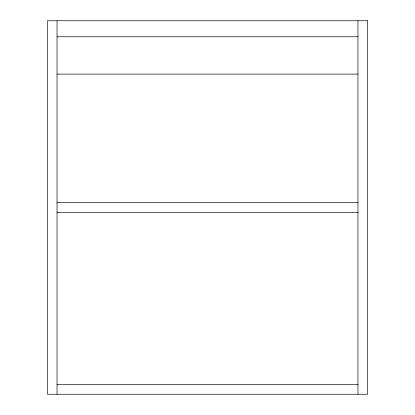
<?xml version="1.0" encoding="UTF-8"?>
<svg xmlns="http://www.w3.org/2000/svg" width="415" height="415" viewBox="0 0 415 415"><rect width="100%" height="100%" fill="white"/><g stroke="black" fill="none" stroke-linecap="round" stroke-linejoin="round"><path stroke-width="0.62" d="M57.031 36.759L357.969 36.759M57.031 74.109L357.969 74.109M57.031 202.696L357.969 202.696M57.031 212.304L357.969 212.304M57.031 384.648L357.969 384.648M357.969 20.75L357.969 394.25M57.031 20.75L57.031 394.25M367.571 20.75L47.429 20.75L47.429 394.25L367.571 394.25L367.571 20.75"/></g></svg>
